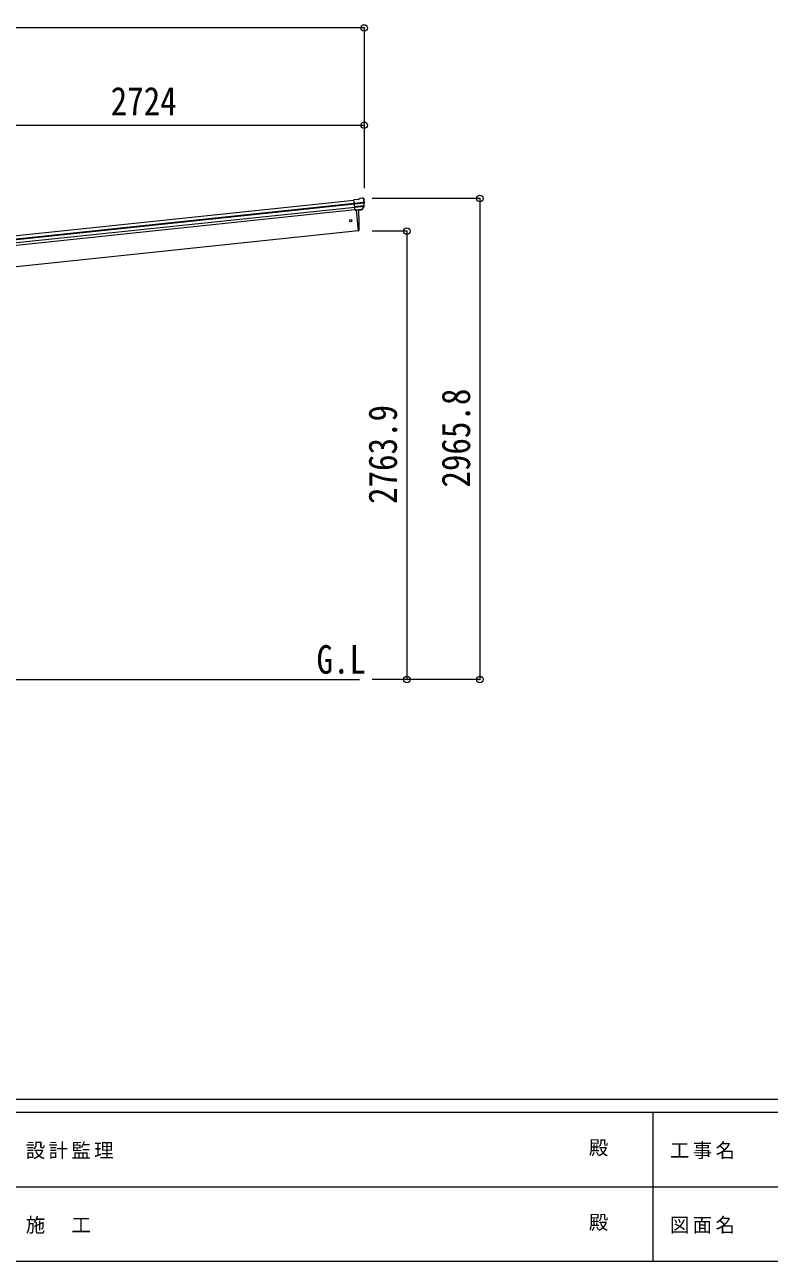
# Model space of a CAD drawing. Units: millimetres at full size, sheet at 1:40. Extents: x -11243 to 11243, y -7760 to 7760.
# Drawn here: x -4470 to 119, y -7760 to -135 of the extents above; entities that cross this region are included whole.
import ezdxf
from ezdxf.enums import TextEntityAlignment as Align

# ---------------------------------------------------------------- set-up
doc = ezdxf.new("R2010")
doc.units = ezdxf.units.MM
doc.header["$LTSCALE"] = 40
doc.header["$PDMODE"] = 32
doc.header["$PDSIZE"] = 40
for name, color, linetype, lineweight in [('0-0_0', 7, 'Continuous', 9), ('0-3_ELV2', 4, 'Continuous', 9), ('0-6_OTH_LINE', 6, 'Continuous', 9), ('F-0_240', 7, 'Continuous', 9)]:
    doc.layers.add(name, color=color, linetype=linetype, lineweight=lineweight)
doc.layers.add('0-7_SHAPE', color=7, linetype='Continuous')
doc.styles.add('ＭＳ ゴシック', font='')
doc.styles.get('ＭＳ ゴシック').set_extended_font_data('MS Gothic')

msp = doc.modelspace()

# ---------------------------------------------------------------- linework, layer by layer
at = {"layer": '0-0_0'}
msp.add_line((-4924.07, -4172.36), (-2406.62, -4172.36), dxfattribs=at)
at = {"layer": '0-3_ELV2'}
for p, q in [((-5041.66, -1490.31), (-2440.41, -1216.91)), ((-2414.1, -1212.13), (-2440.62, -1214.91)), ((-2433.83, -1279.47), (-2440.62, -1214.91)), ((-2414.1, -1212.13), (-2402.5, -1205.16)), ((-2401.27, -1204.75), (-2387.78, -1203.33)), ((-2384.11, -1204.42), (-2384.12, -1204.41)), ((-2384.11, -1204.42), (-2378.93, -1208.61)), ((-2377.55, -1212.31), (-2377.86, -1210.46)), ((-5039.67, -1509.2), (-2438.42, -1235.8)), ((-5039.23, -1513.38), (-2437.99, -1239.98)), ((-5037.15, -1533.24), (-2435.9, -1259.84)), ((-2434.14, -1276.58), (-5035.39, -1549.98)), ((-2438.46, -1235.44), (-2378.72, -1229.17)), ((-2378.24, -1235.03), (-2437.85, -1241.3)), ((-2379.08, -1251.79), (-2436.11, -1257.78)), ((-2380.47, -1256.45), (-2435.64, -1262.25)), ((-2390.48, -1274.68), (-2433.86, -1279.24)), ((-2433.83, -1279.47), (-2423.89, -1278.42)), ((-2426.95, -1278.74), (-2413.56, -1406.13)), ((-2423.89, -1278.42), (-2423.62, -1278.49)), ((-2423.62, -1278.49), (-2398.29, -1275.82)), ((-2398.29, -1275.82), (-2398.03, -1275.7)), ((-2398.03, -1275.7), (-2390.34, -1274.9)), ((-2389.03, -1273.03), (-2379.58, -1254.73)), ((-2387.98, -1273.46), (-2377.86, -1255.2)), ((-2413.56, -1406.13), (-4924.07, -1670)), ((-2413.56, -1406.13), (-2411.51, -1405.85))]:
    msp.add_line(p, q, dxfattribs=at)
msp.add_circle((-2460.36, -1343.58), 6.5, dxfattribs=at)
for centre, radius, start, end in [((-2400.95, -1207.73), 3, 96.02369, 120.97631), ((-2387.26, -1208.3), 5, 51.04426, 95.95574), ((-2571.1, -1233.96), 192.44, 1.4271, 6.57578), ((-2578.44, -1233.42), 202, 354.13916, 6), ((-3308.17, -1365.93), 900, 357.63919, 5.64987), ((-2390.6, -1272.01), 2.99, 285.2717, 331.00739), ((-2382.25, -1253.35), 3, 332.69111, 354.20009), ((-2578.44, -1233.42), 200.2, 354.20009, 359.53883), ((-2333.45, -1227.05), 45.32, 182.67122, 185.64518), ((-2378.06, -1236.37), 1.35, 95.1605, 97.91927), ((-2375.45, -1234.81), 2.74, 179.02151, 184.43412), ((-2380.48, -1253.74), 3, 331, 354.13916), ((-2411.93, -1402.88), 3, 278, 357.63919)]:
    msp.add_arc(centre, radius, start, end, dxfattribs=at)
for centre, major_axis, ratio, start_param, end_param in [((-2379.81, -1211.91), (-0.87, 5.91), 0.020485, 0.671432, 1.5691306), ((-2385.2, -1207.4), (5.88, -1.31), 0.24881, 0.460585, 0.4641038), ((-2380.82, -1210.94), (-2.34, 1.9), 0.995767, 3.9859716, 4.712389), ((-2390.79, -1271.7), (-0.11, 3), 0.642905, 3.2459383, 4.203928), ((-2390.66, -1271.91), (1.66, -2.51), 0.997631, 5.8041905, 5.8929484), ((-2390.73, -1271.8), (3.53, -2.11), 0.650902, 5.2561448, 5.3289554), ((-2388.36, -1271.45), (1.08, 3.13), 0.040856, 2.1135035, 2.1416249), ((-2576.13, -1255.37), (-20.92, 199.05), 0.994373, 4.7113789, 4.7277536)]:
    msp.add_ellipse(centre, major_axis=major_axis, ratio=ratio, start_param=start_param, end_param=end_param, dxfattribs=at)
at = {"layer": '0-6_OTH_LINE'}
for p, q in [((-2377.82, -155.31), (-7842.32, -155.31)), ((-2377.82, -155.31), (-2377.82, -1142.49)), ((-5102.07, -755.31), (-2377.82, -755.31)), ((-1663.82, -1206.56), (-2327.69, -1206.56)), ((-1663.82, -1206.56), (-1663.82, -4172.36)), ((-2114.82, -1408.46), (-2327.69, -1408.46)), ((-2114.82, -1408.46), (-2114.82, -4172.36)), ((-2114.82, -4172.36), (-2327.69, -4172.36)), ((-1663.82, -4172.36), (-2327.69, -4172.36))]:
    msp.add_line(p, q, dxfattribs=at)
for p in [(-2377.82, -155.31), (-2377.82, -755.31), (-1663.82, -1206.56), (-2114.82, -1408.46), (-2114.82, -4172.36), (-1663.82, -4172.36)]:
    msp.add_point(p, dxfattribs=at)
at = {"layer": 'F-0_240', "color": 5}
for p, q in [((-11242.74, -6760), (10677.26, -6760)), ((-11242.74, -6840), (7121.58, -6840)), ((-598.42, -6840), (-598.42, -7760)), ((-4598.42, -7300), (3601.58, -7300)), ((-11242.74, -7760), (10677.26, -7760))]:
    msp.add_line(p, q, dxfattribs=at)

# ---------------------------------------------------------------- texts
at = {"layer": '0-6_OTH_LINE', "color": 7, "style": 'ＭＳ ゴシック', "width": 0.85}
msp.add_text('2724', height=176, dxfattribs=at).set_placement((-3939.94, -747.31), align=Align.BOTTOM_LEFT)
for s, p in [('2965.8', (-1671.82, -2989.46)), ('2763.9', (-2122.82, -3090.41))]:
    msp.add_text(s, height=176, rotation=90, dxfattribs=at).set_placement(p, align=Align.BOTTOM_LEFT)
at = {"layer": '0-7_SHAPE', "style": 'ＭＳ ゴシック', "width": 0.85}
msp.add_text('G.L', height=176, dxfattribs=at).set_placement((-2671.08, -4189.56), align=Align.BOTTOM_LEFT)
at = {"layer": 'F-0_240', "style": 'ＭＳ ゴシック'}
for p in [(-992.7, -7130), (-992.7, -7590)]:
    msp.add_text('殿', height=87.98, dxfattribs=at).set_placement(p, align=Align.BOTTOM_LEFT)
at = {"layer": 'F-0_240', "char_height": 87.98, "attachment_point": 7, "style": 'ＭＳ ゴシック'}
for s, insert in [('\\T1.17;設計監理', (-4463.32, -7130)), ('\\T1.17;工事名', (-492.95, -7130)), ('\\T1.17;施\u3000工', (-4463.32, -7590)), ('\\T1.17;図面名', (-492.95, -7590))]:
    msp.add_mtext(s, dxfattribs=dict(at, insert=insert))

doc.saveas('drawing.dxf')
